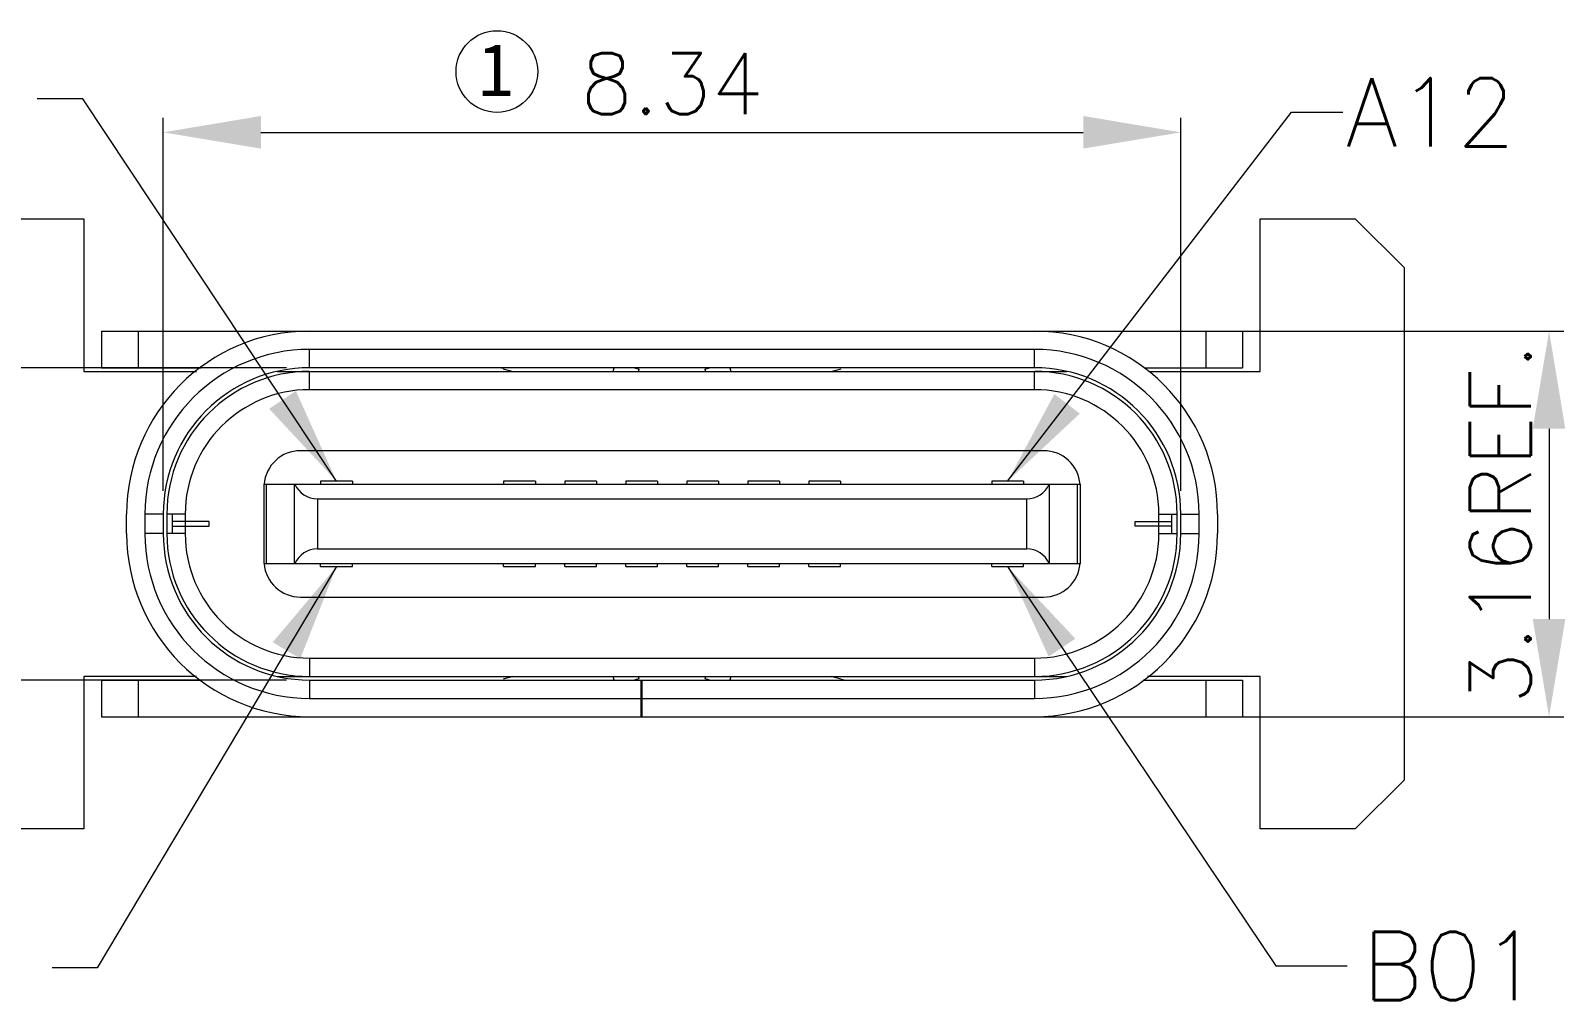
# Model space of a CAD drawing. Extents: x 2510 to 2661, y 709 to 762.
# Drawn here: x 2516.03 to 2528.6, y 746.5 to 754.48 of the extents above; entities that cross this region are included whole.
import ezdxf

# ---------------------------------------------------------------- set-up
doc = ezdxf.new("R2010")
doc.units = 0
doc.header["$MEASUREMENT"] = 0
doc.layers.get('0').update_dxf_attribs({"linetype": 'CONTINUOUS', "lineweight": 20})
doc.layers.get('DEFPOINTS').update_dxf_attribs({"linetype": 'CONTINUOUS', "lineweight": 9})
doc.layers.add('DIM', color=3, linetype='CONTINUOUS', lineweight=9)
doc.styles.add('ROMANS', font='ROMANS.SHX', dxfattribs={"bigfont": 'gbcbig.shx'})
doc.styles.add('style2', font='')
doc.styles.get('style2').set_extended_font_data('SimSun')
doc.dimstyles.new('汉博电子', dxfattribs={"dimtxt": 0.5, "dimasz": 0.8, "dimexe": 0.12, "dimexo": 0.19, "dimgap": 0.15, "dimtad": 1, "dimzin": 1, "dimdsep": 46, "dimtxsty": 'ROMANS', "dimcen": 2.13, "dimclrd": 3, "dimclre": 3, "dimclrt": 2, "dimazin": 2, "dimtfac": 1, "dimtmove": 0, "dimatfit": 3, "dimfxl": 1, "dimlwd": 13, "dimlwe": 13, "dimarcsym": 0})

# ---------------------------------------------------------------- blocks, each defined once
blk = doc.blocks.new('*D16')
at = {"color": 3, "lineweight": 13, "transparency": 16777216}
for p, q in [((2517.114, 750.712), (2517.114, 753.771)), ((2525.454, 750.712), (2525.454, 753.771)), ((2517.914, 753.651), (2524.654, 753.651))]:
    blk.add_line(p, q, dxfattribs=at)
at = {"color": 3, "transparency": 16777216}
for points in [[(2517.914, 753.785), (2517.914, 753.518), (2517.114, 753.651)], [(2524.654, 753.785), (2524.654, 753.518), (2525.454, 753.651)]]:
    blk.add_solid(points, dxfattribs=at)
at = {"layer": 'DEFPOINTS', "color": 0, "transparency": 16777216}
for p in [(2525.454, 753.651), (2517.114, 750.522), (2525.454, 750.522)]:
    blk.add_point(p, dxfattribs=at)
at = {"color": 2, "transparency": 16777216, "insert": (2521.284, 754.051), "char_height": 0.5, "attachment_point": 5, "style": 'ROMANS'}
blk.add_mtext('8.34', dxfattribs=at)
blk = doc.blocks.new('*D17')
at = {"color": 3, "lineweight": 13, "transparency": 16777216}
for p, q in [((2518.124, 751.722), (2513.398, 751.722)), ((2513.518, 750.922), (2513.518, 749.962)), ((2518.124, 749.162), (2513.398, 749.162)), ((2513.518, 749.162), (2513.518, 746.476))]:
    blk.add_line(p, q, dxfattribs=at)
at = {"color": 3, "transparency": 16777216}
for points in [[(2513.385, 750.922), (2513.652, 750.922), (2513.518, 751.722)], [(2513.385, 749.962), (2513.652, 749.962), (2513.518, 749.162)]]:
    blk.add_solid(points, dxfattribs=at)
at = {"layer": 'DEFPOINTS', "color": 0, "transparency": 16777216}
for p in [(2518.314, 751.722), (2513.518, 749.162), (2518.314, 749.162)]:
    blk.add_point(p, dxfattribs=at)
at = {"color": 2, "transparency": 16777216, "insert": (2513.118, 747.388), "char_height": 0.5, "attachment_point": 5, "rotation": 90, "style": 'ROMANS'}
blk.add_mtext('2.56', dxfattribs=at)
blk = doc.blocks.new('*D18')
at = {"color": 3, "lineweight": 13, "transparency": 16777216}
for p, q in [((2524.444, 752.022), (2528.592, 752.022)), ((2528.472, 751.222), (2528.472, 749.662)), ((2524.444, 748.862), (2528.592, 748.862))]:
    blk.add_line(p, q, dxfattribs=at)
at = {"color": 3, "transparency": 16777216}
for points in [[(2528.338, 751.222), (2528.605, 751.222), (2528.472, 752.022)], [(2528.338, 749.662), (2528.605, 749.662), (2528.472, 748.862)]]:
    blk.add_solid(points, dxfattribs=at)
at = {"layer": 'DEFPOINTS', "color": 0, "transparency": 16777216}
for p in [(2524.254, 752.022), (2524.254, 748.862), (2528.472, 748.862)]:
    blk.add_point(p, dxfattribs=at)
at = {"color": 2, "transparency": 16777216, "insert": (2528.072, 750.442), "char_height": 0.5, "attachment_point": 5, "rotation": 90, "style": 'ROMANS'}
blk.add_mtext('3.16REF.', dxfattribs=at)

msp = doc.modelspace()

# ---------------------------------------------------------------- linework, layer by layer
at = {"color": 7, "linetype": 'Continuous'}
for p, q in [((2515.684, 752.942), (2516.464, 752.942)), ((2516.464, 752.942), (2516.464, 751.692)), ((2526.104, 752.942), (2526.884, 752.942)), ((2526.104, 751.692), (2526.104, 752.942)), ((2526.884, 752.942), (2527.284, 752.542)), ((2527.284, 752.542), (2527.284, 748.342)), ((2516.609, 752.022), (2516.609, 751.722)), ((2516.609, 752.022), (2525.959, 752.022)), ((2516.909, 752.022), (2516.909, 751.722)), ((2525.659, 752.022), (2525.659, 751.722)), ((2525.959, 752.022), (2525.959, 751.722)), ((2518.314, 751.722), (2518.314, 751.872)), ((2524.254, 751.872), (2518.314, 751.872)), ((2524.254, 751.722), (2524.254, 751.872)), ((2516.464, 751.692), (2517.386, 751.692)), ((2516.609, 751.722), (2517.423, 751.722)), ((2518.048, 751.692), (2524.52, 751.692)), ((2524.254, 751.722), (2518.314, 751.722)), ((2518.314, 751.542), (2518.314, 751.692)), ((2519.899, 751.714), (2519.979, 751.692)), ((2520.802, 751.692), (2520.811, 751.722)), ((2520.975, 751.722), (2521.015, 751.71)), ((2521.01, 751.692), (2521.015, 751.71)), ((2521.552, 751.71), (2521.592, 751.722)), ((2521.552, 751.71), (2521.558, 751.692)), ((2521.757, 751.722), (2521.765, 751.692)), ((2522.589, 751.692), (2522.669, 751.714)), ((2524.254, 751.542), (2524.254, 751.692)), ((2525.154, 751.722), (2525.959, 751.722)), ((2525.192, 751.692), (2526.104, 751.692)), ((2524.254, 751.542), (2518.314, 751.542)), ((2524.329, 751.042), (2518.239, 751.042)), ((2517.939, 750.767), (2517.939, 750.117)), ((2517.939, 750.767), (2524.629, 750.767)), ((2517.96, 750.117), (2517.96, 750.767)), ((2518.191, 750.117), (2518.191, 750.767)), ((2518.664, 750.792), (2518.404, 750.792)), ((2518.404, 750.792), (2518.404, 750.767)), ((2518.664, 750.792), (2518.664, 750.767)), ((2520.164, 750.792), (2519.904, 750.792)), ((2519.904, 750.792), (2519.904, 750.767)), ((2520.164, 750.792), (2520.164, 750.767)), ((2520.664, 750.792), (2520.404, 750.792)), ((2520.404, 750.792), (2520.404, 750.767)), ((2520.664, 750.792), (2520.664, 750.767)), ((2521.164, 750.792), (2520.904, 750.792)), ((2520.904, 750.792), (2520.904, 750.767)), ((2521.164, 750.792), (2521.164, 750.767)), ((2521.664, 750.792), (2521.404, 750.792)), ((2521.404, 750.792), (2521.404, 750.767)), ((2521.664, 750.792), (2521.664, 750.767)), ((2522.164, 750.792), (2521.904, 750.792)), ((2521.904, 750.792), (2521.904, 750.767)), ((2522.164, 750.792), (2522.164, 750.767)), ((2522.664, 750.792), (2522.404, 750.792)), ((2522.404, 750.792), (2522.404, 750.767)), ((2522.664, 750.792), (2522.664, 750.767)), ((2524.164, 750.792), (2523.904, 750.792)), ((2523.904, 750.792), (2523.904, 750.767)), ((2524.164, 750.792), (2524.164, 750.767)), ((2524.377, 750.117), (2524.377, 750.767)), ((2524.607, 750.117), (2524.607, 750.767)), ((2524.629, 750.767), (2524.629, 750.117)), ((2518.377, 750.647), (2524.191, 750.647)), ((2518.377, 750.647), (2518.377, 750.237)), ((2524.191, 750.237), (2524.191, 750.647)), ((2516.814, 750.362), (2516.814, 750.522)), ((2516.964, 750.522), (2516.964, 750.362)), ((2517.114, 750.522), (2516.964, 750.522)), ((2517.114, 750.522), (2517.114, 750.362)), ((2517.144, 750.522), (2517.144, 750.362)), ((2517.294, 750.522), (2517.144, 750.522)), ((2517.189, 750.367), (2517.189, 750.517)), ((2517.294, 750.522), (2517.294, 750.362)), ((2525.274, 750.522), (2525.424, 750.522)), ((2525.274, 750.362), (2525.274, 750.522)), ((2525.379, 750.367), (2525.379, 750.517)), ((2525.424, 750.362), (2525.424, 750.522)), ((2525.454, 750.522), (2525.604, 750.522)), ((2525.454, 750.362), (2525.454, 750.522)), ((2525.604, 750.362), (2525.604, 750.522)), ((2525.754, 750.522), (2525.754, 750.362)), ((2517.489, 750.462), (2517.189, 750.462)), ((2517.189, 750.422), (2517.489, 750.422)), ((2517.489, 750.422), (2517.489, 750.462)), ((2525.079, 750.462), (2525.379, 750.462)), ((2525.079, 750.422), (2525.079, 750.462)), ((2525.379, 750.422), (2525.079, 750.422)), ((2517.114, 750.362), (2516.964, 750.362)), ((2517.294, 750.362), (2517.144, 750.362)), ((2525.274, 750.362), (2525.424, 750.362)), ((2525.454, 750.362), (2525.604, 750.362)), ((2517.939, 750.117), (2524.629, 750.117)), ((2518.377, 750.237), (2524.191, 750.237)), ((2518.404, 750.092), (2518.404, 750.117)), ((2518.664, 750.092), (2518.664, 750.117)), ((2519.904, 750.092), (2519.904, 750.117)), ((2520.164, 750.092), (2520.164, 750.117)), ((2520.404, 750.092), (2520.404, 750.117)), ((2520.664, 750.092), (2520.664, 750.117)), ((2520.904, 750.092), (2520.904, 750.117)), ((2521.164, 750.092), (2521.164, 750.117)), ((2521.404, 750.092), (2521.404, 750.117)), ((2521.664, 750.092), (2521.664, 750.117)), ((2521.904, 750.092), (2521.904, 750.117)), ((2522.164, 750.092), (2522.164, 750.117)), ((2522.404, 750.092), (2522.404, 750.117)), ((2522.664, 750.092), (2522.664, 750.117)), ((2523.904, 750.092), (2523.904, 750.117)), ((2524.164, 750.092), (2524.164, 750.117)), ((2518.404, 750.092), (2518.664, 750.092)), ((2519.904, 750.092), (2520.164, 750.092)), ((2520.404, 750.092), (2520.664, 750.092)), ((2520.904, 750.092), (2521.164, 750.092)), ((2521.404, 750.092), (2521.664, 750.092)), ((2521.904, 750.092), (2522.164, 750.092)), ((2522.404, 750.092), (2522.664, 750.092)), ((2523.904, 750.092), (2524.164, 750.092)), ((2518.239, 749.842), (2524.329, 749.842)), ((2518.314, 749.342), (2524.254, 749.342)), ((2518.314, 749.342), (2518.314, 749.192)), ((2524.254, 749.342), (2524.254, 749.192)), ((2516.464, 749.192), (2516.464, 747.942)), ((2517.386, 749.192), (2516.464, 749.192)), ((2516.609, 749.162), (2516.609, 748.862)), ((2516.609, 749.162), (2517.423, 749.162)), ((2516.909, 749.162), (2516.909, 748.862)), ((2518.048, 749.192), (2524.52, 749.192)), ((2518.314, 749.162), (2524.254, 749.162)), ((2518.314, 749.162), (2518.314, 749.012)), ((2519.979, 749.192), (2519.899, 749.169)), ((2520.811, 749.162), (2520.802, 749.192)), ((2521.015, 749.173), (2520.979, 749.163)), ((2521.015, 749.173), (2521.01, 749.192)), ((2521.029, 749.162), (2521.029, 748.862)), ((2521.039, 748.862), (2521.039, 749.162)), ((2521.558, 749.192), (2521.552, 749.173)), ((2521.589, 749.163), (2521.552, 749.173)), ((2521.765, 749.192), (2521.757, 749.162)), ((2522.669, 749.169), (2522.589, 749.192)), ((2524.254, 749.162), (2524.254, 749.012)), ((2525.145, 749.162), (2525.959, 749.162)), ((2526.104, 749.192), (2525.181, 749.192)), ((2525.659, 749.162), (2525.659, 748.862)), ((2525.959, 749.162), (2525.959, 748.862)), ((2526.104, 747.942), (2526.104, 749.192)), ((2518.314, 749.012), (2521.029, 749.012)), ((2521.039, 749.012), (2524.254, 749.012)), ((2516.609, 748.862), (2525.959, 748.862)), ((2527.284, 748.342), (2526.884, 747.942)), ((2516.464, 747.942), (2515.684, 747.942)), ((2526.884, 747.942), (2526.104, 747.942))]:
    msp.add_line(p, q, dxfattribs=at)
for centre, radius, start, end in [((2518.314, 750.522), 1.5, 90, 180), ((2524.254, 750.522), 1.5, 0, 90), ((2518.314, 750.522), 1.35, 90, 180), ((2524.254, 750.522), 1.35, 0, 90), ((2518.314, 750.522), 1.2, 90, 180), ((2518.314, 750.522), 1.17, 90, 180), ((2519.845, 751.522), 0.2, 74.2183, 90), ((2524.254, 750.522), 1.2, 0, 90), ((2524.254, 750.522), 1.17, 0, 90), ((2518.314, 750.522), 1.02, 90, 180), ((2524.254, 750.522), 1.02, 0, 90), ((2518.239, 750.742), 0.3, 90, 175.2198), ((2524.329, 750.742), 0.3, 4.7802, 90), ((2518.314, 750.362), 1.5, 180, 270), ((2518.314, 750.362), 1.35, 180, 270), ((2518.314, 750.362), 1.2, 180, 270), ((2518.314, 750.362), 1.17, 180, 270), ((2518.314, 750.362), 1.02, 180, 270), ((2524.254, 750.362), 1.5, 270, 0), ((2524.254, 750.362), 1.35, 270, 0), ((2524.254, 750.362), 1.2, 270, 0), ((2524.254, 750.362), 1.17, 270, 0), ((2524.254, 750.362), 1.02, 270, 0), ((2518.239, 750.142), 0.3, 184.7802, 270), ((2524.329, 750.142), 0.3, 270, 355.2198), ((2522.723, 749.362), 0.2, 254.2183, 270)]:
    msp.add_arc(centre, radius, start, end, dxfattribs=at)
for centre, major_axis, start_param, end_param in [((2518.377, 750.847), (0, 0.2), -4.300872, -3.141593), ((2524.191, 750.847), (0, 0.2), -3.141593, -1.982313), ((2518.377, 750.037), (0.2, 0), 1.570737, 2.730016), ((2524.191, 750.037), (0.2, 0), 0.411517, 1.570796)]:
    msp.add_ellipse(centre, major_axis=major_axis, ratio=1, start_param=start_param, end_param=end_param, dxfattribs=at)
at = {"layer": 'DIM', "ltscale": 2}
msp.add_circle((2519.849, 754.149), 0.335, dxfattribs=at)

# ---------------------------------------------------------------- texts
at = {"color": 3, "style": 'style2'}
msp.add_text('1', height=0.43, dxfattribs=at).set_placement((2519.695, 753.949))
at = {"color": 2, "char_height": 0.56, "attachment_point": 1, "style": 'ROMANS'}
for s, insert in [('\\A1;A12', (2526.803, 754.095)), ('\\A1;B01', (2526.939, 747.099))]:
    msp.add_mtext(s, dxfattribs=dict(at, insert=insert))

# ---------------------------------------------------------------- dimensions: what is measured, and where the dimension line sits
at = {"color": 2}
dim = msp.add_linear_dim(base=(2525.454, 753.651), p1=(2517.114, 750.522), p2=(2525.454, 750.522), dimstyle='汉博电子', dxfattribs=at)
dim.commit()
dim.dimension.update_dxf_attribs({"geometry": '*D16', "text_midpoint": (2521.284, 753.651), "dimtype": 160})
dim = msp.add_linear_dim(base=(2528.472, 748.862), p1=(2524.254, 752.022), p2=(2524.254, 748.862), angle=90, text='<>REF.', dimstyle='汉博电子', dxfattribs=at)
dim.commit()
dim.dimension.update_dxf_attribs({"geometry": '*D18', "text_midpoint": (2528.472, 750.442), "dimtype": 160})
dim = msp.add_linear_dim(base=(2513.518, 749.162), p1=(2518.314, 751.722), p2=(2518.314, 749.162), angle=90, dimstyle='汉博电子', dxfattribs=at)
dim.commit()
dim.dimension.update_dxf_attribs({"geometry": '*D17', "text_midpoint": (2513.518, 747.388), "dimtype": 160})

# ---------------------------------------------------------------- leaders
at = {"annotation_type": 0, "has_hookline": 1, "hookline_direction": 1}
for points in [[(2518.534, 750.792), (2516.455, 753.925), (2516.081, 753.925)], [(2518.534, 750.092), (2516.573, 746.804), (2516.204, 746.804)]]:
    msp.add_leader(points, dimstyle='汉博电子', override={"dimgap": 0.1, "dimtad": 0}, dxfattribs=at)
at = {"color": 2, "annotation_type": 0, "has_hookline": 1, "hookline_direction": 0}
for points in [[(2524.034, 750.792), (2526.361, 753.817), (2526.781, 753.817)], [(2524.034, 750.092), (2526.232, 746.819), (2526.816, 746.819)]]:
    msp.add_leader(points, dimstyle='汉博电子', override={"dimgap": 0.1, "dimtad": 0}, dxfattribs=at)

doc.saveas('drawing.dxf')
